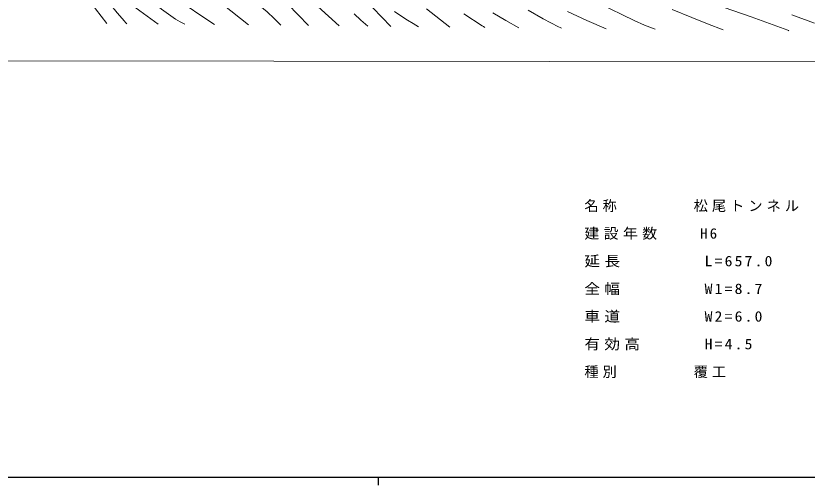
# Model space of a CAD drawing. Units: millimetres, scale not verified. Extents: x 65096 to 705096, y -9435 to 350565.
# Drawn here: x 147266 to 247348, y 174564 to 233956 of the extents above; entities that cross this region are included whole.
import ezdxf

# ---------------------------------------------------------------- set-up
doc = ezdxf.new("R2010")
doc.units = ezdxf.units.MM
doc.header["$LTSCALE"] = 1000
for name, color, linetype, lineweight in [('M-TTL-BAND', 7, 'Continuous', 25), ('S-BGD', 7, 'Continuous', 13), ('S-BGD-HTXT', 6, 'Continuous', 13)]:
    doc.layers.add(name, color=color, linetype=linetype, lineweight=lineweight)
doc.styles.add('ＭＳ ゴシック', font='')
doc.styles.get('ＭＳ ゴシック').set_extended_font_data('MS Gothic')

msp = doc.modelspace()

# ---------------------------------------------------------------- linework, layer by layer
at = {"layer": 'M-TTL-BAND'}
for p, q in [((65096, 175564), (604096, 175564)), ((193096, 175564), (193096, 174564))]:
    msp.add_line(p, q, dxfattribs=at)
at = {"layer": 'S-BGD'}
for points in [[(172558, 251099), (172675, 250412), (172850, 249743), (173088, 249113), (173384, 248502), (173885, 247652), (174438, 246831), (175340, 245603), (176289, 244412), (177690, 242802), (179143, 241224), (180915, 239368), (182731, 237553), (185450, 235123), (188169, 232678)], [(170646, 245908), (171170, 245130), (171742, 244389), (172396, 243664), (173104, 242971), (174477, 241755), (175892, 240581), (177638, 239229), (179341, 237834), (180531, 236654), (181687, 235422), (182974, 234066), (184269, 232720)], [(168935, 242917), (172547, 239795), (176201, 236717), (177645, 235610), (179048, 234459), (179932, 233628), (180780, 232757)], [(167123, 240570), (168627, 239234), (170175, 237940), (173437, 235375), (176685, 232800)], [(154176, 240118), (154963, 238611), (155803, 237134), (156542, 235981), (157330, 234861), (158047, 233917), (158786, 232989)], [(155960, 240029), (157550, 237716), (159197, 235428), (160080, 234334), (161015, 233271), (161156, 233117), (161298, 232962)], [(157189, 239967), (158178, 238787), (159219, 237641), (159938, 236935), (160698, 236274), (162970, 234573), (165269, 232921)], [(161868, 238520), (162904, 237369), (163985, 236259), (164805, 235510), (165672, 234800), (166559, 234150), (167478, 233553), (168051, 233212), (168632, 232885)], [(164650, 239115), (165836, 237895), (167069, 236715), (167983, 235929), (168944, 235183), (170645, 233989), (172377, 232845)], [(228144, 232256), (226787, 232773), (225448, 233348), (220967, 235548)], [(235641, 235434), (240281, 233811), (244902, 232131), (244967, 232106), (245042, 232077)], [(190061, 234223), (190918, 233418), (191794, 232640)], [(192415, 234951), (193550, 233782), (194682, 232610)], [(195175, 234516), (195965, 233946), (196802, 233416), (197497, 232995), (198189, 232573)], [(202154, 232531), (199199, 234832)], [(203917, 234225), (206231, 232709), (206408, 232597), (206585, 232484)], [(207586, 234341), (209229, 233374), (210900, 232438)], [(212061, 234656), (213971, 233586), (215910, 232570), (216097, 232475), (216285, 232381)], [(217039, 234486), (219479, 233376), (221941, 232322)], [(230264, 234773), (232757, 233740), (234734, 232949), (236721, 232165)], [(245414, 234070), (248293, 233036)]]:
    msp.add_lwpolyline(points, dxfattribs=at)
at = {"layer": 'S-BGD-HTXT'}
msp.add_line((131884, 228281), (397995, 227930), dxfattribs=at)

# ---------------------------------------------------------------- texts
at = {"layer": 'S-BGD', "char_height": 1320, "attachment_point": 7, "style": 'ＭＳ ゴシック'}
for s, insert in [('\\T1.28;名称\u3000\u3000\u3000\u3000松尾トンネル', (219167, 209113)), ('\\T1.29;\\W1.05;建設年数\u3000\u3000H6', (219167, 205613)), ('\\T1.28;\\W1.1;延長\u3000\u3000\u3000\u3000L=657.0', (219167, 202113)), ('\\T1.28;\\W1.1;全幅\u3000\u3000\u3000\u3000W1=8.7', (219167, 198613)), ('\\T1.28;\\W1.1;車道\u3000\u3000\u3000\u3000W2=6.0', (219167, 195113)), ('\\T1.28;\\W1.1;有効高\u3000\u3000\u3000H=4.5', (219167, 191613)), ('\\T1.28;種別\u3000\u3000\u3000\u3000覆工', (219167, 188113))]:
    msp.add_mtext(s, dxfattribs=dict(at, insert=insert))

doc.saveas('drawing.dxf')
